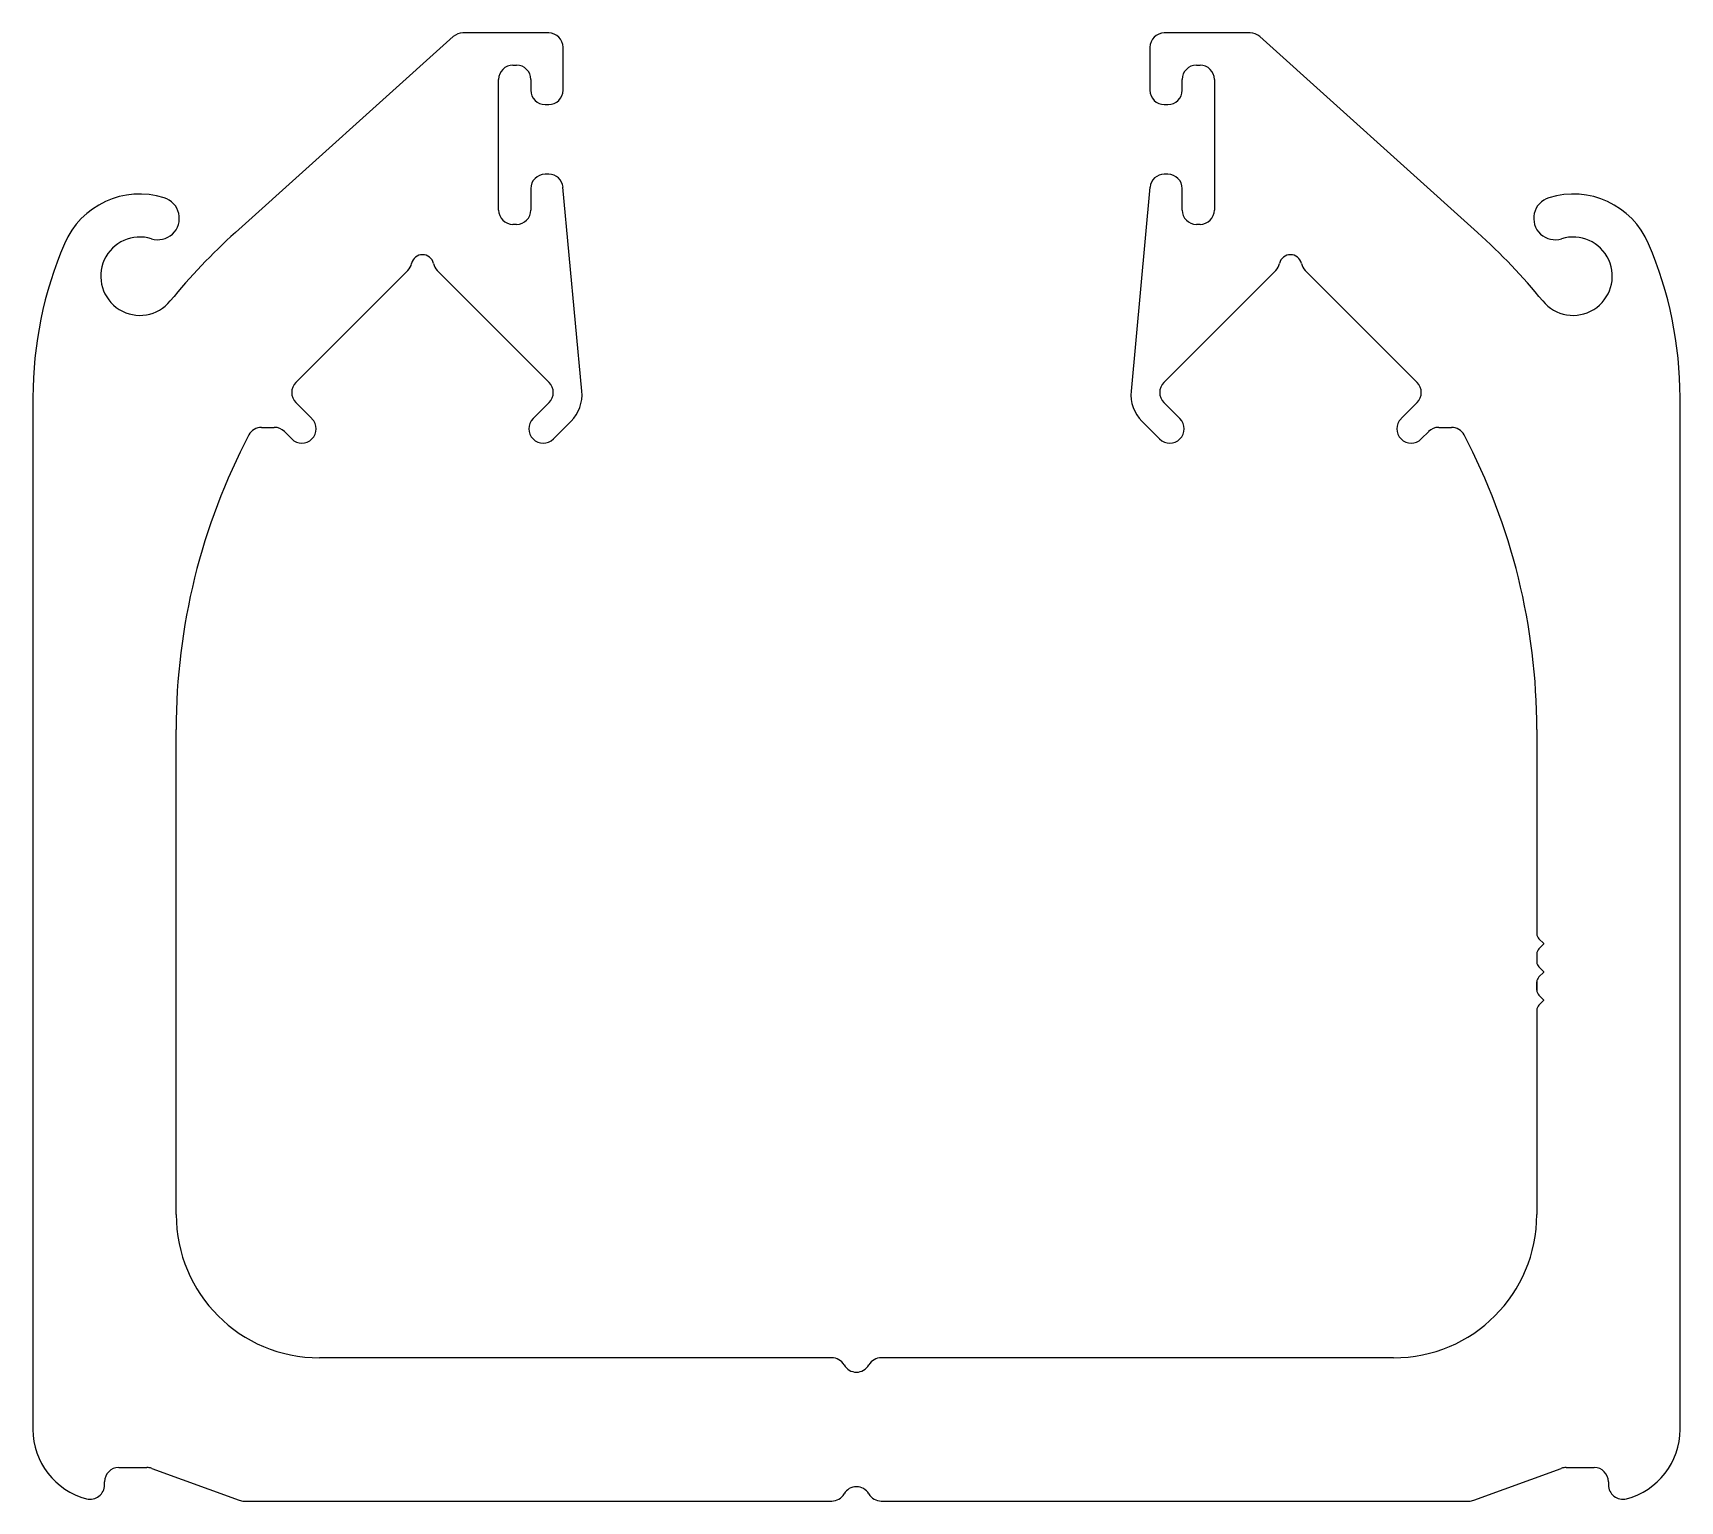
# Model space of a CAD drawing. Extents: x -29.2 to 29.2, y 0.4 to 52.5.
import ezdxf

# ---------------------------------------------------------------- set-up
doc = ezdxf.new("R2010")
doc.units = 0
doc.header["$MEASUREMENT"] = 0
doc.layers.get('0').update_dxf_attribs({"linetype": 'CONTINUOUS'})

msp = doc.modelspace()

# ---------------------------------------------------------------- linework, layer by layer
at = {"color": 7}
for p, q in [((-14.298, 52.367), (-22.025, 45.419)), ((-10.91, 52.498), (-13.958, 52.498)), ((13.969, 52.498), (10.921, 52.498)), ((22.035, 45.419), (14.309, 52.367)), ((-10.402, 50.466), (-10.402, 51.99)), ((10.413, 51.99), (10.413, 50.466)), ((-12.688, 46.217), (-12.688, 50.847)), ((-12.18, 51.355), (-12.053, 51.355)), ((-11.545, 50.847), (-11.545, 50.466)), ((11.556, 50.466), (11.556, 50.847)), ((12.064, 51.355), (12.191, 51.355)), ((12.699, 50.847), (12.699, 46.217)), ((-11.037, 49.958), (-10.91, 49.958)), ((10.921, 49.958), (11.048, 49.958)), ((-10.91, 47.487), (-11.037, 47.487)), ((11.048, 47.487), (10.921, 47.487)), ((-11.545, 46.979), (-11.545, 46.217)), ((-9.734, 39.795), (-10.405, 47.026)), ((10.415, 47.026), (9.745, 39.795)), ((11.556, 46.217), (11.556, 46.979)), ((-12.053, 45.709), (-12.18, 45.709)), ((12.191, 45.709), (12.064, 45.709)), ((-19.877, 40.108), (-15.912, 44.073)), ((-14.862, 44.073), (-10.897, 40.108)), ((10.908, 40.108), (14.873, 44.073)), ((15.922, 44.073), (19.888, 40.108)), ((-29.205, 39.569), (-29.205, 2.977)), ((-19.867, 39.379), (-19.877, 39.389)), ((-19.308, 38.82), (-19.867, 39.379)), ((-10.897, 39.389), (-11.465, 38.821)), ((11.476, 38.821), (10.908, 39.389)), ((19.878, 39.379), (19.318, 38.82)), ((19.888, 39.389), (19.878, 39.379)), ((29.215, 2.977), (29.215, 39.569)), ((-10.747, 38.103), (-10.189, 38.661)), ((-10.189, 38.661), (-10.119, 38.73)), ((10.129, 38.73), (10.199, 38.661)), ((10.199, 38.661), (10.757, 38.103)), ((-21.096, 38.512), (-20.647, 38.512)), ((-20.288, 38.363), (-20.026, 38.101)), ((-11.465, 38.1), (-11.468, 38.103)), ((11.479, 38.103), (11.476, 38.1)), ((20.037, 38.101), (20.299, 38.363)), ((20.658, 38.512), (21.107, 38.512)), ((-24.125, 10.597), (-24.125, 27.802)), ((24.135, 27.802), (24.135, 20.553)), ((24.208, 20.376), (24.38, 20.205)), ((24.38, 20.194), (24.208, 20.023)), ((24.135, 19.846), (24.135, 19.553)), ((24.208, 19.376), (24.38, 19.205)), ((24.135, 18.846), (24.135, 18.553)), ((24.135, 18.553), (24.135, 18.846)), ((24.135, 18.846), (24.135, 18.553)), ((24.135, 18.553), (24.135, 18.846)), ((24.135, 18.846), (24.135, 18.553)), ((24.38, 19.194), (24.208, 19.023)), ((24.208, 18.376), (24.38, 18.205)), ((24.38, 18.194), (24.208, 18.023)), ((24.135, 17.846), (24.135, 17.846)), ((24.135, 17.846), (24.135, 10.597)), ((-0.875, 5.517), (-19.045, 5.517)), ((19.055, 5.517), (0.885, 5.517)), ((-26.157, 1.628), (-25.167, 1.628)), ((-24.993, 1.597), (-21.89, 0.468)), ((21.901, 0.468), (25.004, 1.597)), ((25.177, 1.628), (26.167, 1.628)), ((-26.665, 1.01), (-26.665, 1.12)), ((26.675, 1.12), (26.675, 1.01)), ((-21.716, 0.437), (-0.875, 0.437)), ((0.885, 0.437), (21.727, 0.437))]:
    msp.add_line(p, q, dxfattribs=at)
for centre, radius, start, end in [((-13.958, 51.99), 0.508, 90, 131.96327), ((-10.91, 51.99), 0.508, 0, 90), ((10.921, 51.99), 0.508, 90, 180), ((13.969, 51.99), 0.508, 48.03673, 90), ((-12.18, 50.847), 0.508, 90, 180), ((-12.053, 50.847), 0.508, 360, 90), ((12.064, 50.847), 0.508, 90, 180), ((12.191, 50.847), 0.508, 0, 90), ((-11.037, 50.466), 0.508, 180, 270), ((-10.91, 50.466), 0.508, 270, 0), ((10.921, 50.466), 0.508, 180, 270), ((11.048, 50.466), 0.508, 270, 360), ((-11.037, 46.979), 0.508, 90, 180), ((-10.91, 46.979), 0.508, 5.29495, 90), ((10.921, 46.979), 0.508, 90, 174.70505), ((11.048, 46.979), 0.508, 0, 90), ((-25.411, 43.872), 2.913, 72.79715, 156.87034), ((25.422, 43.872), 2.913, 23.12966, 107.20285), ((-24.775, 45.926), 0.762, 252.79715, 72.79715), ((-12.18, 46.217), 0.508, 180, 270), ((-12.053, 46.217), 0.508, 270, 360), ((12.064, 46.217), 0.508, 180, 270), ((12.191, 46.217), 0.508, 270, 0), ((24.786, 45.926), 0.762, 107.20285, 287.20285), ((-15.338, 39.569), 13.867, 156.87034, 180), ((-25.411, 43.872), 1.389, 72.79715, 320.82648), ((-7.536, 29.307), 21.669, 131.96327, 140.82648), ((7.546, 29.307), 21.669, 39.17352, 48.03673), ((25.422, 43.872), 1.389, 219.17352, 107.20285), ((15.348, 39.569), 13.867, 0, 23.12966), ((-15.387, 44.238), 0.397, 12.3631, 167.6369), ((15.398, 44.238), 0.397, 12.3631, 167.6369), ((-16.271, 44.432), 0.508, 315, 347.6369), ((-14.503, 44.432), 0.508, 192.3631, 225), ((14.514, 44.432), 0.508, 315, 347.6369), ((16.282, 44.432), 0.508, 192.3631, 225), ((-19.518, 39.748), 0.508, 135, 225), ((-11.256, 39.748), 0.508, 315, 45), ((-11.061, 39.672), 1.332, 315, 5.29495), ((11.071, 39.672), 1.332, 174.70505, 225), ((11.267, 39.748), 0.508, 135, 225), ((19.529, 39.748), 0.508, 315, 45), ((-19.667, 38.46), 0.508, 225, 45), ((-11.105, 38.46), 0.51, 135, 225), ((11.115, 38.46), 0.51, 315, 45), ((19.677, 38.46), 0.508, 135, 315), ((-1.707, 27.802), 22.418, 152.24797, 180), ((-21.096, 38.004), 0.508, 90, 152.24797), ((-20.647, 38.004), 0.508, 45, 90), ((-11.107, 38.463), 0.51, 225, 315), ((11.118, 38.463), 0.51, 225, 315), ((20.658, 38.004), 0.508, 90, 135), ((21.107, 38.004), 0.508, 27.75203, 90), ((1.717, 27.802), 22.418, 0, 27.75203), ((24.385, 20.553), 0.25, 180, 225), ((24.385, 19.846), 0.25, 135, 180), ((24.374, 20.199), 0.008, 315, 45), ((24.385, 19.553), 0.25, 180, 225), ((24.385, 18.846), 0.25, 135, 180), ((24.374, 19.2), 0.008, 315, 45), ((24.385, 18.553), 0.25, 180, 225), ((24.374, 18.2), 0.008, 315, 45), ((24.385, 17.846), 0.25, 135, 180), ((-19.045, 10.597), 5.08, 180, 270), ((19.055, 10.597), 5.08, 270, 360), ((-0.875, 5.009), 0.508, 30, 90), ((0.005, 5.517), 0.508, 210, 270.00108), ((0.005, 5.517), 0.508, 269.99892, 330), ((0.885, 5.009), 0.508, 90, 150), ((-26.665, 2.977), 2.54, 180, 255.52249), ((26.675, 2.977), 2.54, 284.47751, 360), ((-26.157, 1.12), 0.508, 90, 180), ((-25.167, 1.12), 0.508, 70, 90), ((25.177, 1.12), 0.508, 90, 110), ((26.167, 1.12), 0.508, 360, 90), ((-27.173, 1.01), 0.508, 255.52249, 360), ((-0.875, 0.945), 0.508, 270, 330), ((0.005, 0.437), 0.508, 90, 150), ((0.005, 0.437), 0.508, 30, 90), ((0.885, 0.945), 0.508, 210, 270), ((27.183, 1.01), 0.508, 180, 284.47751), ((-21.716, 0.945), 0.508, 250, 270), ((21.727, 0.945), 0.508, 270, 290)]:
    msp.add_arc(centre, radius, start, end, dxfattribs=at)

doc.saveas('drawing.dxf')
